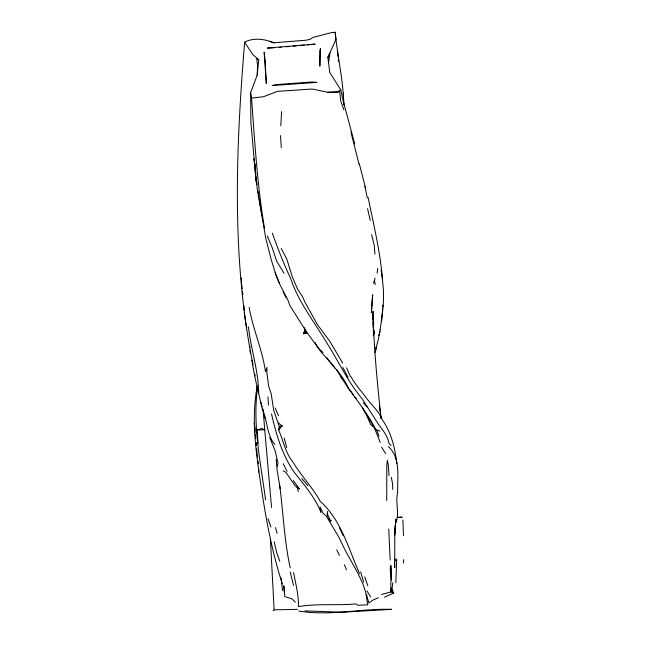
<?xml version="1.0" encoding="UTF-8"?>
<svg xmlns="http://www.w3.org/2000/svg" width="645" height="645" viewBox="0 0 645 645"><rect width="100%" height="100%" fill="white"/><g stroke="black" fill="none" stroke-linecap="round" stroke-linejoin="round"><path stroke-width="0.97" d="M380.09 329.442L378.534 338.617L374.922 352.557M386.734 500.544L386.807 465.351L387.339 460.328L388.33 465.368L389.032 475.542M396.675 559.03L395.845 582.677M372.891 319.412L373.02 311.188C373.713 347.058 377.301 382.88 381.082 418.541M257.186 75.223L257.548 65.266L256.702 58.719L258.774 59.808L257.186 75.223L250.623 92.703L250.897 122.502L255.839 178.036L257.75 192.258L265.772 238.231L270.981 258.83L275.85 274.593L279.712 284.195L287.912 300.135L289.895 305.577L306.964 332.635L318.565 348.284L323.056 352.468M403.496 562.964L403.641 559.65M381.598 321.516L382.678 308.858M280.801 125.783L281.575 111.649M375.866 350.13L376.027 347.244M382.791 306.988L382.912 305.117M373.624 320.847L373.495 330.2M274.246 42.804C264.772 39.192 254.025 37.225 244.624 42.183C235.901 149.471 231.337 258.814 253.05 364.885M328.386 63.524L329.99 53.148L327.862 57.381L329.764 72.425L340.729 89.8L342.793 99.435L354.742 143.972M257.436 388.363C252.526 425.708 260.701 462.9 265.579 499.851M377.132 273.254L377.631 268.481M384.428 597.141L393.692 593.061L391.991 589.232L392.837 582.693M304.335 327.749L306.343 333.263L303.464 333.731L304.633 332.675L305.029 330.079L306.964 332.635M256.283 393.16L257.291 386.492M391.378 588.03L390.781 591.957L393.692 593.061L391.055 590.143L391.991 589.232M257.411 385.581C250.639 419.629 256.404 454.548 261.394 488.459C266.28 520.741 272.271 552.902 282.381 584.023M380.187 329.522C382.219 314.534 384.815 299.256 382.832 283.985C380.985 254.694 373.947 226.193 368.126 197.523M249.131 307.351C252.937 329.248 262.394 349.751 265.482 371.705L266.966 367.457L266.869 372.617L268.594 385.96L271.19 393.797L273.714 410.373L279.325 426.571L278.527 429.876C283.437 440.583 285.203 452.742 292.967 462.11C301.167 475.768 312.551 487.386 320.218 501.294C341.181 520.023 348.461 548.645 359.515 573.534M373.511 283.3L375.116 278.116M378.808 335.594L380.163 331.264M327.862 57.381L335.956 39.442L335.19 32.25L331.594 32.581L312.841 37.442L310.092 39.353L305.875 40.232L273.222 42.812L269.86 41.369M305.383 329.966L303.464 333.731L305.029 330.079L306.343 333.263L304.633 332.675M373.141 335.787L374.39 333.449L374.326 330.82M282.228 425.918L281.18 426.071L278.527 429.876L282.228 425.918L278.301 422.959M340.729 89.8L337.851 92.598L327.757 92.275L312.253 89.018L277.568 91.332L263.362 96.774L251.534 98.056L250.623 92.703M273.133 610.839L274.125 609.807L297.401 609.356M328.547 518.322L330.611 521.144L331.296 520.588L329.587 520.394M378.405 597.746L373.157 599.963L368.843 602.97L366.441 594.238M258.121 443.599L257.057 429.957L261.935 428.514L264.732 429.844L271.553 507.486M279.325 426.571L281.18 426.071M381.606 594.472L390.781 591.957L390.902 580.282L390.144 567.576M279.221 47.432L281.22 47.254M286.219 46.787L289.21 46.513M293.209 46.15L296.208 45.868M300.207 45.505L304.206 45.134M307.205 44.86L315.195 44.118L267.369 48.061L274.278 47.722M327.757 92.275L339.689 91.211L340.713 101.023L343.906 109.819M397.441 517.492L402.222 517.185L397.199 517.346M257.057 429.957L264.732 429.844L263.152 410.164M304.996 610.92L342.39 612.218L391.507 609.348C360.603 608.364 329.651 616.354 298.796 611.025M380.01 431.271L375.753 429.433C365.006 408.341 348.413 390.741 336.763 369.811M283.074 470.785L285.896 472.382L295.281 485.935L299.385 488.975L293.33 480.581M354.266 396.57L356.225 398.344M334.86 367.997C328.692 359.072 319.581 352.654 315.131 342.503M295.362 602.188L291.701 598.689L284.792 596.625L283.8 585.668L284.469 592.9M340.899 377.236L342.076 378.397M258.774 59.808L252.663 54.406L244.624 42.183M391.08 445.566L389.008 443.389C387.516 435.762 382.743 429.909 378.18 423.942C373.036 415.485 367.416 407.326 362.208 398.876C347.566 381.493 338.327 360.708 326.072 341.769C313.817 321.129 298.345 301.787 290.814 278.825C283.848 264.023 277.866 248.728 272.367 233.2M353.516 394.853L348.848 388.919M388.459 446.63C401.085 458.321 397.239 477.421 397.626 492.764C394.982 502.987 400.231 513.839 395.441 523.514L395.877 519.072L394.571 535.801L395.683 521.039L394.78 535.882L394.74 567.584L394.418 561.61M301.828 478.542L307.931 485.758M363.345 402.786L367.295 407.092M297.563 486.983L299.385 488.975M326.83 357.919C334.102 367.948 343.777 376.422 348.244 388.258M274.794 444.478C266.345 434.424 267.546 419.976 262.112 408.398C258.572 392.345 254.227 376.462 251.905 360.168M373.052 426.127C370.415 419.379 364.78 414.292 362.546 407.398M351.009 376.704C355.266 384.501 361.144 390.91 366.384 398.03C371.746 405.278 378.897 411.188 382.412 419.911C391.362 432.626 395.095 448.291 396.788 463.618M381.598 447.187L385.654 453.645M366.916 590.885L370.722 596.988M284.042 273.214L276.608 261.088L271.964 247.011L267.288 236.054M342.85 367.448L348.098 377.494M394.547 558.401L395.708 560.642M342.672 363.07L329.676 341.092L317.276 324.387L304.948 302.166L302.408 296.458L297.668 289.379L292.12 276.302L286.727 258.855L281.228 248.527M283.107 291.733L286.219 297.934M283.292 463.803L287.081 471.414M339.633 528.021L343.237 535.713M330.611 521.144L327.2 513.605L327.434 516.081M336.73 549.782L339.351 555.345M346.615 367.819L350.372 376.414M275.149 408.003L278.535 415.686M380.308 442.454L374.197 427.45L370.553 424.475L366.553 415.009M344.293 564.681L346.494 569.882M275.084 272.754L279.083 282.647M376.761 430.207L379.01 436.31M269.707 437.52L275.141 450.807L278.043 463.239L276.81 468.141L280.188 488.757M246.156 325.781L246.825 327.587M279.809 561.247L276.729 552.765L274.181 541.719M364.715 576.84L367.835 585.813M268.006 518.661L270.932 527.07M271.521 413.905C276.237 434.561 282.212 455.112 294.523 472.704C304.432 485.137 315.026 497.392 320.928 512.364L319.985 506.873L323.161 513.404L326.37 516.185L338.843 537.116L345.333 550.588L357.991 573.373L362.796 583.628L365.667 592.191L367.763 604.808L357.878 605.26L356.096 603.905C336.883 605.728 317.638 603.317 298.482 606.582C298.724 595.133 295.652 583.725 293.588 572.486M360.611 571.913L363.675 582.137M260.709 402.029L262.112 406.769M262.612 408.535L263.362 411.171M359.346 163.846L365.642 188.421M275.52 527.602L277.068 533.326M350.928 132.056L359.063 164.427M284.227 437.971L286.719 447.767M290.218 567.81C284.155 540.196 283.228 511.678 279.454 483.694M296.958 486.322L298.28 491.611M290.194 572.051L293.539 585.418M371.617 234.578L374.269 245.398L374.947 254.162M254.735 374.108L255.154 375.946M367.553 208.633L370.214 220.38M264.192 415.606L264.781 418.218M364.901 186.316L367.271 197.765M391.346 477.324L392.547 483.71L392.749 489.45M382.421 279.269L381.139 270.013M245.987 324.814L244.294 312.809M261.483 212.261L259.209 198.894M261.822 214.172L262.152 216.075M374.576 280.914L375.188 284.59M257.218 454.806L257.653 457.499M248.398 326.717C250.897 349.147 258.492 370.722 258.693 393.45M335.19 32.25C337.472 56.542 343.374 80.456 343.785 104.917L343.301 93.017M256.081 177.73L256.363 179.657M256.646 181.584L257.073 184.47M258.073 191.202L258.355 193.121M258.637 195.048L258.927 196.975M242.488 291.564L242.899 294.475M264.571 228.644C257.291 185.421 254.743 141.731 251.534 98.056M379.373 405.463L381.114 418.758M282.494 590.643L281.115 577.847M255.057 429.933L254.307 423.209L255.138 432.231M241.569 283.284L241.27 277.874M241.778 285.122L242.181 288.799M249.728 345.688L249.921 347.502M255.13 168.724L254.082 158.71L256.291 181.632L255.928 176.73M255.347 170.723L255.767 174.731M255.323 434.238L255.702 438.253M256.162 443.268L256.347 445.276M337.456 50.528L337.996 56.446M338.27 59.396L338.448 61.364M258.105 461.086L258.347 463.795M256.613 448.235L257.073 453.911M254.969 163.991L255.122 165.95M255.484 170.852L255.71 173.787M256.202 442.454L256.404 445.348M250.099 350.195L250.276 352.888M267.941 396.893L268.473 405.06M276.213 459.167L276.657 466.133M280.527 135.571L281.276 147.737M274.125 609.807L270.384 538.583M391.322 576.17L390.814 565.367L391.515 580.202M388.766 529.077L390.152 560.005M243.923 305.641L244.124 310.172M402.899 520.096L403.464 535.697M258.597 468.407L258.718 472.156M373.519 334.287L372.979 314.655L373.076 319.404M373.132 322.258L373.253 327.958M327.41 511.38L327.499 515.984M320.42 48.762L319.864 66.185L319.831 50.649L320.42 48.762M372.302 299.546L371.375 312.575L372.705 294.805L372.302 299.546M276.794 84.527L272.142 85.583L317.042 82.383L312.027 81.963L276.794 84.527M265.135 60.719L264.152 52.156L266.296 83.511L265.135 60.719"/></g></svg>
